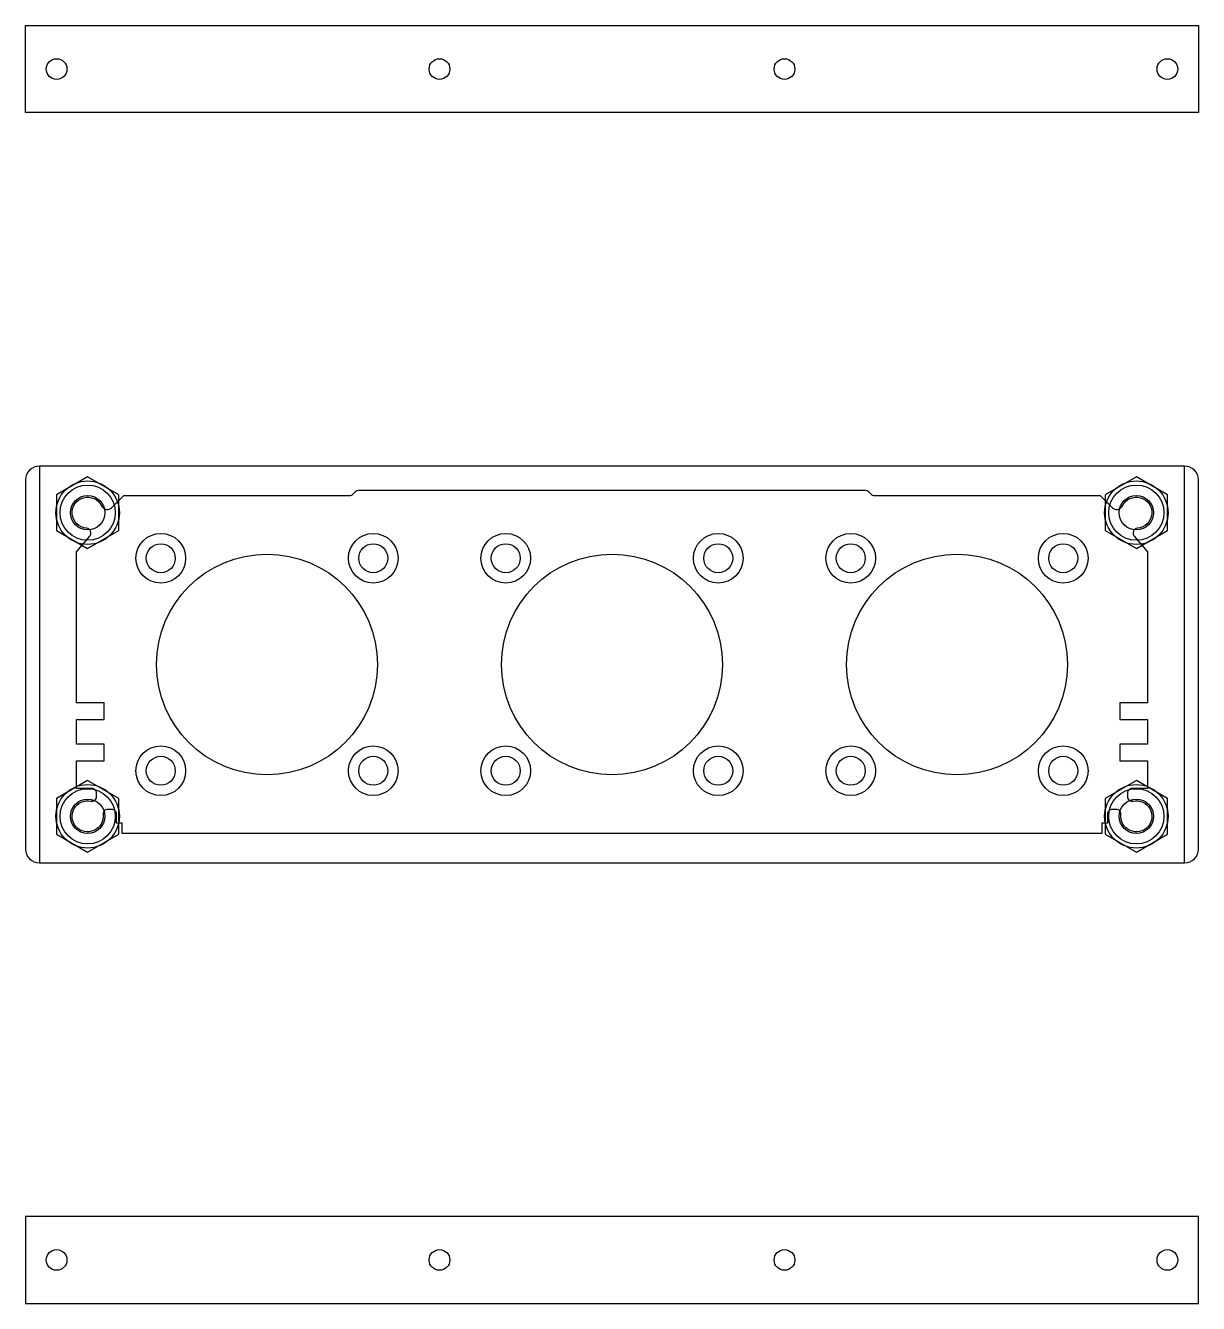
# Model space of a CAD drawing. Header units: millimetres. Extents: x -42.5 to 42.5, y -46.3 to 46.3.
import ezdxf

# ---------------------------------------------------------------- set-up
doc = ezdxf.new("R2010")
doc.units = ezdxf.units.MM
doc.header["$MEASUREMENT"] = 0
for name, color, linetype in [('Extrusion', 4, 'Continuous'), ('Hardware', 30, 'Continuous'), ('MotorPlate', 7, 'Continuous')]:
    doc.layers.add(name, color=color, linetype=linetype)

msp = doc.modelspace()

# ---------------------------------------------------------------- linework, layer by layer
at = {"layer": 'Extrusion', "flags": 128}
msp.add_lwpolyline([(-41.5, 14.375), (-41.5, -14.375), (41.5, -14.375), (41.5, 14.375)], close=True, dxfattribs=at)
msp.add_lwpolyline([(18.396, 12.625, -0.198912), (18.573, 12.552), (18.802, 12.323, 0.198912), (18.979, 12.25), (35.375, 12.25), (36.262, 11.363, 0.517056), (36.986, 11.487, -1.730417), (38.087, 9.878, 0.610045), (37.847, 9.304), (38.8, 8.168), (38.8, -2.775), (36.8, -2.775), (36.8, -3.975), (38.8, -3.975), (38.8, -5.775), (36.8, -5.775), (36.8, -6.975), (38.8, -6.975), (38.8, -8.975), (37.7, -8.975, 0.414214), (37.35, -9.325), (37.35, -9.556, 0.475558), (37.771, -9.899, -3.05824), (36.881, -10.886, 0.444376), (36.533, -10.5), (36.25, -10.5, 0.414214), (35.9, -10.85), (35.9, -11.5), (35.5, -11.5), (35.5, -12.25), (-35.5, -12.25), (-35.5, -11.5), (-35.9, -11.5), (-35.9, -10.85, 0.414214), (-36.25, -10.5), (-36.533, -10.5, 0.444376), (-36.881, -10.886, -3.05824), (-37.771, -9.899, 0.475558), (-37.35, -9.556), (-37.35, -9.325, 0.414214), (-37.7, -8.975), (-38.8, -8.975), (-38.8, -6.975), (-36.8, -6.975), (-36.8, -5.775), (-38.8, -5.775), (-38.8, -3.975), (-36.8, -3.975), (-36.8, -2.775), (-38.8, -2.775), (-38.8, 8.168), (-37.847, 9.304, 0.610045), (-38.087, 9.878, -1.730417), (-36.986, 11.487, 0.517056), (-36.262, 11.363), (-35.375, 12.25), (-18.979, 12.25, 0.198912), (-18.802, 12.323), (-18.573, 12.552, -0.198912), (-18.396, 12.625)], format="xyb", close=True, dxfattribs=at)
at = {"layer": 'Hardware', "flags": 128}
for points in [[(-35.75, 9.701), (-35.75, 12.299), (-38, 13.598), (-40.25, 12.299), (-40.25, 9.701), (-38, 8.402)], [(40.25, 9.701), (40.25, 12.299), (38, 13.598), (35.75, 12.299), (35.75, 9.701), (38, 8.402)], [(-35.75, -12.299), (-35.75, -9.701), (-38, -8.402), (-40.25, -9.701), (-40.25, -12.299), (-38, -13.598)], [(40.25, -12.299), (40.25, -9.701), (38, -8.402), (35.75, -9.701), (35.75, -12.299), (38, -13.598)]]:
    msp.add_lwpolyline(points, close=True, dxfattribs=at)
at = {"layer": 'Hardware'}
for centre in [(-38, 11), (38, 11), (-38, -11), (38, -11)]:
    msp.add_circle(centre, 2, dxfattribs=at)
at = {"layer": 'MotorPlate'}
for p, q in [((-42.5, 46.3), (42.5, 46.3)), ((42.5, 46.3), (42.5, 40)), ((-42.5, 40), (-42.5, 46.3)), ((42.5, 40), (-42.5, 40)), ((42.5, -40), (-42.5, -40)), ((-42.5, -40), (-42.5, -46.3)), ((42.5, -46.3), (42.5, -40)), ((-42.5, -46.3), (42.5, -46.3))]:
    msp.add_line(p, q, dxfattribs=at)
at = {"layer": 'MotorPlate', "flags": 128}
msp.add_lwpolyline([(-42.5, 13.375), (-42.5, -13.375, 0.414214), (-41.5, -14.375), (41.5, -14.375, 0.414214), (42.5, -13.375), (42.5, 13.375, 0.414214), (41.5, 14.375), (-41.5, 14.375, 0.414214), (-42.5, 13.375)], format="xyb", dxfattribs=at)
at = {"layer": 'MotorPlate'}
for centre, radius in [((-40.25, 43.15), 0.75), ((-12.5, 43.15), 0.75), ((12.5, 43.15), 0.75), ((40.25, 43.15), 0.75), ((-38, 11), 2.3), ((38, 11), 2.3), ((-38, 11), 1.25), ((38, 11), 1.25), ((-32.7, 7.7), 1.8), ((-17.3, 7.7), 1.8), ((-7.7, 7.7), 1.8), ((7.7, 7.7), 1.8), ((17.3, 7.7), 1.8), ((32.7, 7.7), 1.8), ((-32.7, 7.7), 1.05), ((-17.3, 7.7), 1.05), ((-7.7, 7.7), 1.05), ((7.7, 7.7), 1.05), ((17.3, 7.7), 1.05), ((32.7, 7.7), 1.05), ((-25, 0), 8), ((0, 0), 8), ((25, 0), 8), ((-32.7, -7.7), 1.8), ((-17.3, -7.7), 1.8), ((-7.7, -7.7), 1.8), ((7.7, -7.7), 1.8), ((17.3, -7.7), 1.8), ((32.7, -7.7), 1.8), ((-32.7, -7.7), 1.05), ((-17.3, -7.7), 1.05), ((-7.7, -7.7), 1.05), ((7.7, -7.7), 1.05), ((17.3, -7.7), 1.05), ((32.7, -7.7), 1.05), ((-38, -11), 2.3), ((38, -11), 2.3), ((-38, -11), 1.25), ((38, -11), 1.25), ((-40.25, -43.15), 0.75), ((-12.5, -43.15), 0.75), ((12.5, -43.15), 0.75), ((40.25, -43.15), 0.75)]:
    msp.add_circle(centre, radius, dxfattribs=at)

doc.saveas('drawing.dxf')
